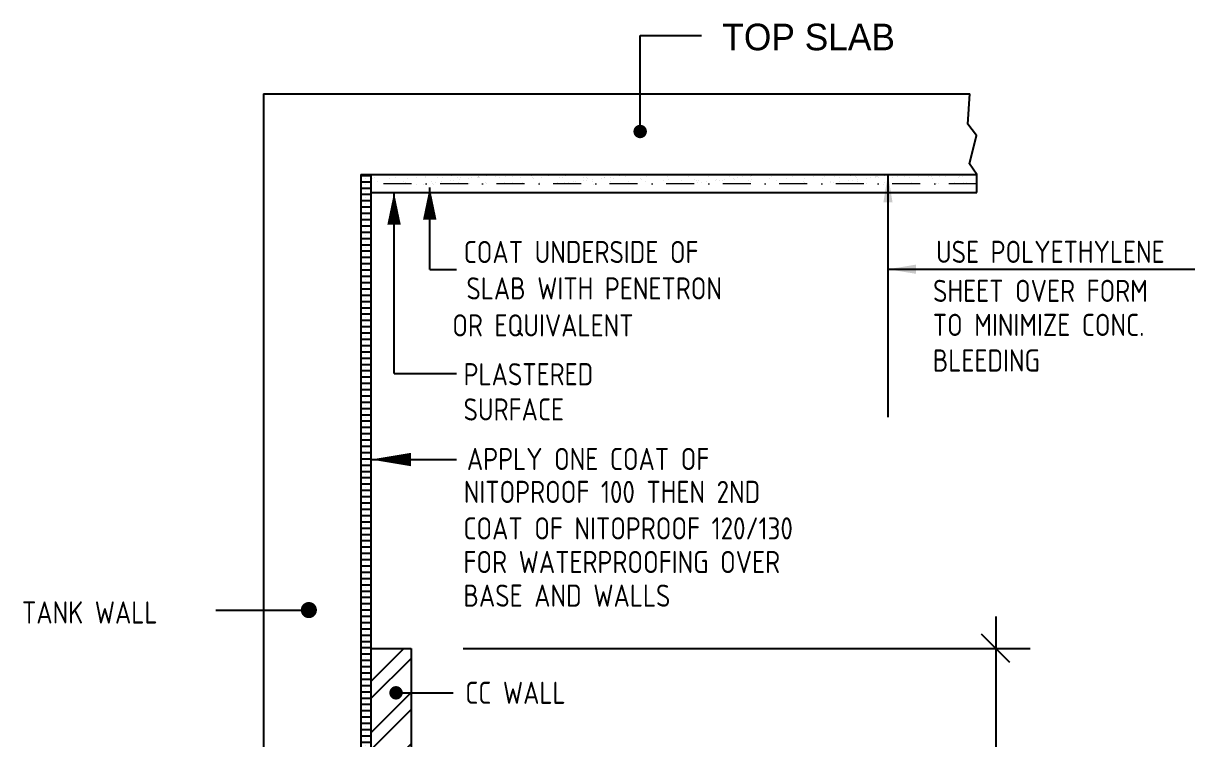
# Model space of a CAD drawing. Header units: inches. Extents: x 62745 to 64469, y 7520 to 8963.
# Drawn here: x 63398.7 to 63606.8, y 8505.5 to 8633.5 of the extents above; entities that cross this region are included whole.
import ezdxf

# ---------------------------------------------------------------- set-up
doc = ezdxf.new("R2010")
doc.units = ezdxf.units.IN
doc.header["$MEASUREMENT"] = 0
doc.linetypes.add('DASHDOT', pattern=[1, 0.5, -0.25, 0, -0.25])
for name, color, linetype in [('DIML', 1, 'Continuous'), ('ELEVATION', 2, 'Continuous'), ('HATCH', 253, 'Continuous'), ('L2', 2, 'Continuous'), ('miscllenious', 1, 'Continuous'), ('SECTION', 3, 'Continuous'), ('T3', 3, 'Continuous'), ('TEXT3', 4, 'Continuous')]:
    doc.layers.add(name, color=color, linetype=linetype)
doc.layers.add('WP', color=7, linetype='DASHDOT', lineweight=5)
doc.styles.add('1', font='archquik.shx', dxfattribs={"height": 48})
doc.styles.add('DIM 3_16 (A)', font='simplex.shx', dxfattribs={"width": 0.8})
doc.styles.get("Standard").update_dxf_attribs({"font": 'arial.ttf'})
doc.dimstyles.new('DIM 3_16 (A)', dxfattribs={"dimtxt": 6, "dimasz": 5, "dimexe": 5, "dimexo": 5, "dimgap": 3, "dimtad": 1, "dimdec": 0, "dimzin": 3, "dimdsep": 46, "dimlunit": 4, "dimtxsty": 'DIM 3_16 (A)', "dimblk": 'ARCHTICK', "dimcen": 5, "dimdle": 6, "dimclrd": 2, "dimclre": 2, "dimclrt": 3, "dimadec": 0, "dimazin": 2, "dimtfac": 1, "dimtdec": 0, "dimtofl": 0, "dimtmove": 0, "dimatfit": 3, "dimfxl": 0, "dimtolj": 1, "dimtzin": 0, "dimlwd": -1, "dimlwe": -1, "dimarcsym": 0})

# ---------------------------------------------------------------- blocks, each defined once
blk = doc.blocks.new('*X1047')
at = {"color": 0}
for p, q in [((856.58, 903.75), (858.08, 903.75)), ((856.58, 902.81), (858.08, 902.81)), ((856.58, 901.87), (858.08, 901.87)), ((857.34, 903.28), (857.34, 903.28)), ((857.34, 902.34), (857.34, 902.34)), ((856.58, 900.94), (858.08, 900.94)), ((856.58, 900), (858.08, 900)), ((857.34, 901.41), (857.34, 901.41)), ((857.34, 900.47), (857.34, 900.47)), ((856.58, 899.06), (858.08, 899.06)), ((856.58, 898.12), (858.08, 898.12)), ((857.34, 899.53), (857.34, 899.53)), ((857.34, 898.59), (857.34, 898.59)), ((856.58, 897.19), (858.08, 897.19)), ((857.34, 897.66), (857.34, 897.66)), ((857.34, 896.72), (857.34, 896.72)), ((856.58, 896.25), (858.08, 896.25)), ((856.58, 895.31), (858.08, 895.31)), ((857.34, 895.78), (857.34, 895.78)), ((857.34, 894.84), (857.34, 894.84)), ((856.58, 894.37), (858.08, 894.37)), ((856.58, 893.44), (858.08, 893.44)), ((857.34, 893.91), (857.34, 893.91)), ((857.34, 892.97), (857.34, 892.97)), ((856.58, 892.5), (858.08, 892.5)), ((856.58, 891.56), (858.08, 891.56)), ((857.34, 892.03), (857.34, 892.03)), ((856.58, 890.62), (858.08, 890.62)), ((856.58, 889.69), (858.08, 889.69)), ((857.34, 891.09), (857.34, 891.09)), ((857.34, 890.16), (857.34, 890.16)), ((856.58, 888.75), (858.08, 888.75)), ((856.58, 887.81), (858.08, 887.81)), ((857.34, 889.22), (857.34, 889.22)), ((857.34, 888.28), (857.34, 888.28)), ((856.58, 886.87), (858.08, 886.87)), ((857.34, 887.34), (857.34, 887.34)), ((857.34, 886.41), (857.34, 886.41)), ((856.58, 885.94), (858.08, 885.94)), ((856.58, 885), (858.08, 885)), ((857.34, 885.47), (857.34, 885.47)), ((857.34, 884.53), (857.34, 884.53)), ((856.58, 884.06), (858.08, 884.06)), ((856.58, 883.12), (858.08, 883.12)), ((857.34, 883.59), (857.34, 883.59)), ((857.34, 882.66), (857.34, 882.66)), ((856.58, 882.19), (858.08, 882.19)), ((856.58, 881.25), (858.08, 881.25)), ((857.34, 881.72), (857.34, 881.72)), ((857.34, 880.78), (857.34, 880.78)), ((856.58, 880.31), (858.08, 880.31)), ((856.58, 879.37), (858.08, 879.37)), ((857.34, 879.84), (857.34, 879.84)), ((856.58, 878.44), (858.08, 878.44)), ((856.58, 877.5), (858.08, 877.5)), ((857.34, 878.91), (857.34, 878.91)), ((857.34, 877.97), (857.34, 877.97)), ((856.58, 876.56), (858.08, 876.56)), ((856.58, 875.62), (858.08, 875.62)), ((857.34, 877.03), (857.34, 877.03)), ((857.34, 876.09), (857.34, 876.09)), ((856.58, 874.69), (858.08, 874.69)), ((857.34, 875.16), (857.34, 875.16)), ((857.34, 874.22), (857.34, 874.22)), ((856.58, 873.75), (858.08, 873.75)), ((856.58, 872.81), (858.08, 872.81)), ((857.34, 873.28), (857.34, 873.28)), ((857.34, 872.34), (857.34, 872.34)), ((856.58, 871.87), (858.08, 871.87)), ((856.58, 870.94), (858.08, 870.94)), ((857.34, 871.41), (857.34, 871.41)), ((857.34, 870.47), (857.34, 870.47)), ((856.58, 870), (858.08, 870)), ((856.58, 869.06), (858.08, 869.06)), ((857.34, 869.53), (857.34, 869.53)), ((856.58, 868.12), (858.08, 868.12)), ((856.58, 867.19), (858.08, 867.19)), ((857.34, 868.59), (857.34, 868.59)), ((857.34, 867.66), (857.34, 867.66)), ((856.58, 866.25), (858.08, 866.25)), ((856.58, 865.31), (858.08, 865.31)), ((857.34, 866.72), (857.34, 866.72)), ((857.34, 865.78), (857.34, 865.78)), ((856.58, 864.37), (858.08, 864.37)), ((856.58, 863.44), (858.08, 863.44)), ((857.34, 864.84), (857.34, 864.84)), ((857.34, 863.91), (857.34, 863.91)), ((856.58, 862.5), (858.08, 862.5)), ((857.34, 862.97), (857.34, 862.97)), ((857.34, 862.03), (857.34, 862.03)), ((856.58, 861.56), (858.08, 861.56)), ((856.58, 860.62), (858.08, 860.62)), ((857.34, 861.09), (857.34, 861.09)), ((857.34, 860.16), (857.34, 860.16)), ((856.58, 859.69), (858.08, 859.69)), ((856.58, 858.75), (858.08, 858.75)), ((857.34, 859.22), (857.34, 859.22)), ((857.34, 858.28), (857.34, 858.28)), ((856.58, 857.81), (858.08, 857.81)), ((856.58, 856.87), (858.08, 856.87)), ((857.34, 857.34), (857.34, 857.34)), ((856.58, 855.94), (858.08, 855.94)), ((856.58, 855), (858.08, 855)), ((857.34, 856.41), (857.34, 856.41)), ((857.34, 855.47), (857.34, 855.47)), ((856.58, 854.06), (858.08, 854.06)), ((856.58, 853.12), (858.08, 853.12)), ((857.34, 854.53), (857.34, 854.53)), ((857.34, 853.59), (857.34, 853.59)), ((856.58, 852.19), (858.08, 852.19)), ((857.34, 852.66), (857.34, 852.66)), ((857.34, 851.72), (857.34, 851.72)), ((856.58, 851.25), (858.08, 851.25)), ((856.58, 850.31), (858.08, 850.31)), ((857.34, 850.78), (857.34, 850.78)), ((857.34, 849.84), (857.34, 849.84)), ((856.58, 849.37), (858.08, 849.37)), ((856.58, 848.44), (858.08, 848.44)), ((857.34, 848.91), (857.34, 848.91)), ((857.34, 847.97), (857.34, 847.97)), ((856.58, 847.5), (858.08, 847.5)), ((856.58, 846.56), (858.08, 846.56)), ((857.34, 847.03), (857.34, 847.03)), ((856.58, 845.62), (858.08, 845.62)), ((856.58, 844.69), (858.08, 844.69)), ((857.34, 846.09), (857.34, 846.09)), ((857.34, 845.16), (857.34, 845.16)), ((856.58, 843.75), (858.08, 843.75)), ((856.58, 842.81), (858.08, 842.81)), ((857.34, 844.22), (857.34, 844.22)), ((857.34, 843.28), (857.34, 843.28)), ((856.58, 841.87), (858.08, 841.87)), ((856.58, 840.94), (858.08, 840.94)), ((857.34, 842.34), (857.34, 842.34)), ((857.34, 841.41), (857.34, 841.41)), ((856.58, 840), (858.08, 840)), ((857.34, 840.47), (857.34, 840.47)), ((857.34, 839.53), (857.34, 839.53)), ((856.58, 839.06), (858.08, 839.06)), ((856.58, 838.12), (858.08, 838.12)), ((857.34, 838.59), (857.34, 838.59)), ((857.34, 837.66), (857.34, 837.66)), ((856.58, 837.19), (858.08, 837.19)), ((856.58, 836.25), (858.08, 836.25)), ((857.34, 836.72), (857.34, 836.72)), ((857.34, 835.78), (857.34, 835.78)), ((856.58, 835.31), (858.08, 835.31)), ((856.58, 834.37), (858.08, 834.37)), ((857.34, 834.84), (857.34, 834.84)), ((856.58, 833.44), (858.08, 833.44)), ((856.58, 832.5), (858.08, 832.5)), ((857.34, 833.91), (857.34, 833.91)), ((857.34, 832.97), (857.34, 832.97)), ((856.58, 831.56), (858.08, 831.56)), ((856.58, 830.62), (858.08, 830.62)), ((857.34, 832.03), (857.34, 832.03)), ((857.34, 831.09), (857.34, 831.09)), ((856.58, 829.69), (858.08, 829.69)), ((857.34, 830.16), (857.34, 830.16)), ((857.34, 829.22), (857.34, 829.22)), ((856.58, 828.75), (858.08, 828.75)), ((856.58, 827.81), (858.08, 827.81)), ((857.34, 828.28), (857.34, 828.28)), ((857.34, 827.34), (857.34, 827.34)), ((856.58, 826.87), (858.08, 826.87)), ((856.58, 825.94), (858.08, 825.94)), ((857.34, 826.41), (857.34, 826.41)), ((857.34, 825.47), (857.34, 825.47)), ((856.58, 825), (858.08, 825)), ((856.58, 824.06), (858.08, 824.06)), ((857.34, 824.53), (857.34, 824.53)), ((857.34, 823.59), (857.34, 823.59)), ((856.58, 823.12), (858.08, 823.12)), ((856.58, 822.19), (858.08, 822.19)), ((857.34, 822.66), (857.34, 822.66)), ((856.58, 821.25), (858.08, 821.25)), ((856.58, 820.31), (858.08, 820.31)), ((857.34, 821.72), (857.34, 821.72)), ((857.34, 820.78), (857.34, 820.78)), ((856.58, 819.37), (858.08, 819.37)), ((856.58, 818.44), (858.08, 818.44)), ((857.34, 819.84), (857.34, 819.84)), ((857.34, 818.91), (857.34, 818.91)), ((856.58, 817.5), (858.08, 817.5)), ((857.34, 817.97), (857.34, 817.97)), ((857.34, 817.03), (857.34, 817.03)), ((856.58, 816.56), (858.08, 816.56)), ((856.58, 815.62), (858.08, 815.62)), ((857.34, 816.09), (857.34, 816.09)), ((857.34, 815.16), (857.34, 815.16)), ((856.58, 814.69), (858.08, 814.69)), ((856.58, 813.75), (858.08, 813.75)), ((857.34, 814.22), (857.34, 814.22)), ((857.34, 813.28), (857.34, 813.28)), ((856.58, 812.81), (858.08, 812.81)), ((856.58, 811.87), (858.08, 811.87)), ((857.34, 812.34), (857.34, 812.34)), ((856.58, 810.94), (858.08, 810.94)), ((856.58, 810), (858.08, 810)), ((857.34, 811.41), (857.34, 811.41)), ((857.34, 810.47), (857.34, 810.47)), ((856.58, 809.06), (858.08, 809.06)), ((856.58, 808.12), (858.08, 808.12)), ((857.34, 809.53), (857.34, 809.53)), ((857.34, 808.59), (857.34, 808.59)), ((856.58, 807.19), (858.08, 807.19)), ((856.58, 806.25), (858.08, 806.25)), ((857.34, 807.66), (857.34, 807.66)), ((857.34, 806.72), (857.34, 806.72)), ((856.58, 805.31), (858.08, 805.31)), ((857.34, 805.78), (857.34, 805.78)), ((857.34, 804.84), (857.34, 804.84)), ((856.58, 804.37), (858.08, 804.37)), ((856.58, 803.44), (858.08, 803.44)), ((857.34, 803.91), (857.34, 803.91)), ((857.34, 802.97), (857.34, 802.97)), ((856.58, 802.5), (858.08, 802.5)), ((856.58, 801.56), (858.08, 801.56)), ((857.34, 802.03), (857.34, 802.03)), ((857.34, 801.09), (857.34, 801.09)), ((856.58, 800.62), (858.08, 800.62)), ((856.58, 799.69), (858.08, 799.69)), ((857.34, 800.16), (857.34, 800.16)), ((856.58, 798.75), (858.08, 798.75)), ((856.58, 797.81), (858.08, 797.81)), ((857.34, 799.22), (857.34, 799.22)), ((857.34, 798.28), (857.34, 798.28)), ((856.58, 796.87), (858.08, 796.87)), ((856.58, 795.94), (858.08, 795.94)), ((857.34, 797.34), (857.34, 797.34)), ((857.34, 796.41), (857.34, 796.41)), ((856.58, 795), (858.08, 795)), ((857.34, 795.47), (857.34, 795.47)), ((857.34, 794.53), (857.34, 794.53)), ((856.58, 794.06), (858.08, 794.06)), ((856.58, 793.12), (858.08, 793.12)), ((857.34, 793.59), (857.34, 793.59)), ((857.34, 792.66), (857.34, 792.66)), ((856.58, 792.19), (858.08, 792.19)), ((856.58, 791.25), (858.08, 791.25)), ((857.34, 791.72), (857.34, 791.72)), ((857.34, 790.78), (857.34, 790.78)), ((856.58, 790.31), (858.08, 790.31)), ((856.58, 789.37), (858.08, 789.37)), ((857.34, 789.84), (857.34, 789.84)), ((857.34, 788.91), (857.34, 788.91)), ((856.58, 788.44), (858.08, 788.44)), ((856.58, 787.5), (858.08, 787.5)), ((857.34, 787.97), (857.34, 787.97)), ((856.58, 786.56), (858.08, 786.56)), ((856.58, 785.62), (858.08, 785.62)), ((857.34, 787.03), (857.34, 787.03)), ((857.34, 786.09), (857.34, 786.09)), ((856.58, 784.69), (858.08, 784.69)), ((856.58, 783.75), (858.08, 783.75)), ((857.34, 785.16), (857.34, 785.16)), ((857.34, 784.22), (857.34, 784.22)), ((856.58, 782.81), (858.08, 782.81)), ((857.34, 783.28), (857.34, 783.28)), ((857.34, 782.34), (857.34, 782.34)), ((856.58, 781.87), (858.08, 781.87)), ((856.58, 780.94), (858.08, 780.94)), ((857.34, 781.41), (857.34, 781.41)), ((857.34, 780.47), (857.34, 780.47)), ((856.58, 780), (858.08, 780)), ((856.58, 779.06), (858.08, 779.06)), ((857.34, 779.53), (857.34, 779.53)), ((857.34, 778.59), (857.34, 778.59)), ((856.58, 778.12), (858.08, 778.12)), ((856.58, 777.19), (858.08, 777.19)), ((857.34, 777.66), (857.34, 777.66)), ((856.58, 776.25), (858.08, 776.25)), ((856.58, 775.31), (858.08, 775.31)), ((857.34, 776.72), (857.34, 776.72)), ((857.34, 775.78), (857.34, 775.78)), ((856.58, 774.37), (858.08, 774.37)), ((856.58, 773.44), (858.08, 773.44)), ((857.34, 774.84), (857.34, 774.84)), ((857.34, 773.91), (857.34, 773.91)), ((856.58, 772.5), (858.08, 772.5)), ((856.58, 771.56), (858.08, 771.56)), ((857.34, 772.97), (857.34, 772.97)), ((857.34, 772.03), (857.34, 772.03)), ((856.58, 770.62), (858.08, 770.62)), ((857.34, 771.09), (857.34, 771.09)), ((857.34, 770.16), (857.34, 770.16)), ((856.58, 769.69), (858.08, 769.69)), ((856.58, 768.75), (858.08, 768.75)), ((857.34, 769.22), (857.34, 769.22)), ((857.34, 768.28), (857.34, 768.28)), ((856.58, 767.81), (858.08, 767.81)), ((857.34, 767.34), (857.34, 767.34))]:
    blk.add_line(p, q, dxfattribs=at)
blk = doc.blocks.new('*X1050')
at = {"color": 0}
for p, q in [((468.59, 1570.87), (468.59, 1570.87)), ((472.47, 1570.95), (472.47, 1570.95)), ((476.47, 1570.92), (476.47, 1570.92)), ((480.53, 1570.83), (480.53, 1570.83)), ((485.75, 1570.84), (485.75, 1570.84)), ((486.27, 1570.9), (486.27, 1570.9)), ((487.08, 1571.01), (487.08, 1571.01)), ((492.4, 1570.83), (492.4, 1570.83)), ((495.01, 1570.86), (495.01, 1570.86)), ((497.57, 1570.85), (497.57, 1570.85)), ((500.27, 1570.94), (500.27, 1570.94)), ((502.89, 1570.98), (502.89, 1570.98)), ((505.45, 1570.97), (505.45, 1570.97)), ((505.52, 1570.85), (505.52, 1570.85)), ((506.04, 1570.92), (506.04, 1570.92)), ((506.85, 1571.02), (506.85, 1571.02)), ((508.15, 1571.06), (508.15, 1571.06)), ((519.97, 1571.01), (519.97, 1571.01)), ((525.28, 1570.86), (525.28, 1570.86)), ((525.8, 1570.93), (525.8, 1570.93)), ((526.61, 1571.04), (526.61, 1571.04)), ((527.85, 1571.06), (527.85, 1571.06)), ((528.03, 1570.89), (528.03, 1570.89)), ((531.91, 1570.97), (531.91, 1570.97)), ((535.91, 1570.94), (535.91, 1570.94)), ((539.97, 1570.85), (539.97, 1570.85)), ((545.04, 1570.87), (545.04, 1570.87)), ((545.57, 1570.94), (545.57, 1570.94)), ((546.38, 1571.05), (546.38, 1571.05)), ((468.77, 1570.47), (468.77, 1570.47)), ((469.05, 1570.61), (469.05, 1570.61)), ((469.46, 1570.08), (469.46, 1570.08)), ((471.38, 1570.5), (471.38, 1570.5)), ((472.17, 1570.61), (472.17, 1570.61)), ((473.47, 1570.04), (473.47, 1570.04)), ((473.65, 1569.87), (473.65, 1569.87)), ((473.94, 1570.49), (473.94, 1570.49)), ((475.28, 1570.62), (475.28, 1570.62)), ((475.35, 1569.6), (475.35, 1569.6)), ((476.32, 1569.59), (476.32, 1569.59)), ((476.64, 1570.59), (476.64, 1570.59)), ((476.66, 1570.75), (476.66, 1570.75)), ((477.53, 1569.95), (477.53, 1569.95)), ((477.68, 1569.77), (477.68, 1569.77)), ((477.91, 1569.59), (477.91, 1569.59)), ((478.2, 1569.84), (478.2, 1569.84)), ((478.4, 1570.62), (478.4, 1570.62)), ((479.01, 1569.95), (479.01, 1569.95)), ((479.26, 1570.62), (479.26, 1570.62)), ((480.37, 1570.13), (480.37, 1570.13)), ((480.61, 1569.68), (480.61, 1569.68)), ((480.89, 1570.2), (480.89, 1570.2)), ((481.51, 1570.63), (481.51, 1570.63)), ((481.53, 1569.92), (481.53, 1569.92)), ((481.7, 1570.3), (481.7, 1570.3)), ((481.71, 1569.75), (481.71, 1569.75)), ((481.82, 1570.61), (481.82, 1570.61)), ((483.06, 1570.48), (483.06, 1570.48)), ((483.23, 1569.72), (483.23, 1569.72)), ((483.58, 1570.55), (483.58, 1570.55)), ((484.39, 1570.66), (484.39, 1570.66)), ((484.52, 1570.71), (484.52, 1570.71)), ((484.53, 1570.8), (484.53, 1570.8)), ((484.62, 1570.64), (484.62, 1570.64)), ((484.72, 1570.63), (484.72, 1570.63)), ((485.59, 1569.83), (485.59, 1569.83)), ((485.79, 1569.71), (485.79, 1569.71)), ((487.14, 1570.74), (487.14, 1570.74)), ((487.74, 1570.64), (487.74, 1570.64)), ((488.49, 1569.8), (488.49, 1569.8)), ((488.59, 1570.71), (488.59, 1570.71)), ((489.59, 1569.8), (489.59, 1569.8)), ((489.7, 1570.73), (489.7, 1570.73)), ((489.77, 1569.63), (489.77, 1569.63)), ((490.85, 1570.65), (490.85, 1570.65)), ((491.11, 1569.84), (491.11, 1569.84)), ((492.6, 1570.67), (492.6, 1570.67)), ((492.78, 1570.51), (492.78, 1570.51)), ((493.65, 1569.71), (493.65, 1569.71)), ((493.66, 1569.82), (493.66, 1569.82)), ((493.97, 1570.65), (493.97, 1570.65)), ((496.08, 1569.61), (496.08, 1569.61)), ((496.37, 1569.92), (496.37, 1569.92)), ((496.66, 1570.59), (496.66, 1570.59)), ((497.08, 1570.66), (497.08, 1570.66)), ((497.44, 1569.79), (497.44, 1569.79)), ((497.65, 1569.67), (497.65, 1569.67)), ((497.96, 1569.85), (497.96, 1569.85)), ((498.77, 1569.96), (498.77, 1569.96)), ((498.98, 1569.95), (498.98, 1569.95)), ((500.13, 1570.14), (500.13, 1570.14)), ((500.19, 1570.66), (500.19, 1570.66)), ((500.65, 1570.21), (500.65, 1570.21)), ((500.66, 1570.55), (500.66, 1570.55)), ((500.84, 1570.38), (500.84, 1570.38)), ((501.47, 1570.32), (501.47, 1570.32)), ((501.54, 1569.94), (501.54, 1569.94)), ((501.71, 1569.59), (501.71, 1569.59)), ((502.82, 1570.49), (502.82, 1570.49)), ((503.31, 1570.67), (503.31, 1570.67)), ((503.34, 1570.56), (503.34, 1570.56)), ((504.16, 1570.67), (504.16, 1570.67)), ((504.24, 1570.04), (504.24, 1570.04)), ((504.72, 1570.46), (504.72, 1570.46)), ((506.42, 1570.68), (506.42, 1570.68)), ((506.86, 1570.07), (506.86, 1570.07)), ((508.72, 1570.43), (508.72, 1570.43)), ((508.9, 1570.26), (508.9, 1570.26)), ((509.42, 1570.06), (509.42, 1570.06)), ((509.54, 1570.68), (509.54, 1570.68)), ((512.12, 1570.16), (512.12, 1570.16)), ((512.65, 1570.69), (512.65, 1570.69)), ((512.78, 1570.34), (512.78, 1570.34)), ((514.74, 1570.19), (514.74, 1570.19)), ((515.77, 1570.69), (515.77, 1570.69)), ((515.85, 1569.62), (515.85, 1569.62)), ((516.78, 1570.31), (516.78, 1570.31)), ((516.97, 1570.14), (516.97, 1570.14)), ((517.2, 1569.8), (517.2, 1569.8)), ((517.29, 1570.18), (517.29, 1570.18)), ((517.73, 1569.87), (517.73, 1569.87)), ((518.54, 1569.97), (518.54, 1569.97)), ((518.88, 1570.7), (518.88, 1570.7)), ((519.9, 1570.15), (519.9, 1570.15)), ((520, 1570.28), (520, 1570.28)), ((520.42, 1570.22), (520.42, 1570.22)), ((520.84, 1570.22), (520.84, 1570.22)), ((521.23, 1570.33), (521.23, 1570.33)), ((521.99, 1570.7), (521.99, 1570.7)), ((522.59, 1570.51), (522.59, 1570.51)), ((522.61, 1570.31), (522.61, 1570.31)), ((523.11, 1570.58), (523.11, 1570.58)), ((523.92, 1570.68), (523.92, 1570.68)), ((524.84, 1570.18), (524.84, 1570.18)), ((525.03, 1570.01), (525.03, 1570.01)), ((525.11, 1570.71), (525.11, 1570.71)), ((525.17, 1570.3), (525.17, 1570.3)), ((527.87, 1570.4), (527.87, 1570.4)), ((528.22, 1570.72), (528.22, 1570.72)), ((528.9, 1570.09), (528.9, 1570.09)), ((530.49, 1570.43), (530.49, 1570.43)), ((531.34, 1570.72), (531.34, 1570.72)), ((532.9, 1570.06), (532.9, 1570.06)), ((533.05, 1570.42), (533.05, 1570.42)), ((533.09, 1569.89), (533.09, 1569.89)), ((534.45, 1570.73), (534.45, 1570.73)), ((535.61, 1569.63), (535.61, 1569.63)), ((535.75, 1570.51), (535.75, 1570.51)), ((536.09, 1570.77), (536.09, 1570.77)), ((536.96, 1569.97), (536.96, 1569.97)), ((536.97, 1569.81), (536.97, 1569.81)), ((537.49, 1569.88), (537.49, 1569.88)), ((537.56, 1570.73), (537.56, 1570.73)), ((538.3, 1569.99), (538.3, 1569.99)), ((538.37, 1570.55), (538.37, 1570.55)), ((539.66, 1570.17), (539.66, 1570.17)), ((539.72, 1569.61), (539.72, 1569.61)), ((540.18, 1570.23), (540.18, 1570.23)), ((540.68, 1570.74), (540.68, 1570.74)), ((540.92, 1570.53), (540.92, 1570.53)), ((540.97, 1569.94), (540.97, 1569.94)), ((540.99, 1570.34), (540.99, 1570.34)), ((541.15, 1569.77), (541.15, 1569.77)), ((542.34, 1569.64), (542.34, 1569.64)), ((542.35, 1570.52), (542.35, 1570.52)), ((542.87, 1570.59), (542.87, 1570.59)), ((543.63, 1570.63), (543.63, 1570.63)), ((543.69, 1570.7), (543.69, 1570.7)), ((543.79, 1570.74), (543.79, 1570.74)), ((543.97, 1570.82), (543.97, 1570.82)), ((544.16, 1570.65), (544.16, 1570.65)), ((544.89, 1569.63), (544.89, 1569.63)), ((545.03, 1569.85), (545.03, 1569.85)), ((546.24, 1570.67), (546.24, 1570.67)), ((546.91, 1570.75), (546.91, 1570.75)), ((547.59, 1569.73), (547.59, 1569.73)), ((548.03, 1570.73), (548.03, 1570.73)), ((548.8, 1570.65), (548.8, 1570.65)), ((549.03, 1569.81), (549.03, 1569.81)), ((549.21, 1569.65), (549.21, 1569.65)), ((550.02, 1570.75), (550.02, 1570.75)), ((550.21, 1569.76), (550.21, 1569.76)), ((551.5, 1570.75), (551.5, 1570.75)), ((552.03, 1570.69), (552.03, 1570.69)), ((552.22, 1570.52), (552.22, 1570.52)), ((552.77, 1569.75), (552.77, 1569.75)), ((553.09, 1569.73), (553.09, 1569.73)), ((553.14, 1570.76), (553.14, 1570.76)), ((554.12, 1570.78), (554.12, 1570.78)), ((555.38, 1569.65), (555.38, 1569.65)), ((555.47, 1569.85), (555.47, 1569.85)), ((556.09, 1570.6), (556.09, 1570.6)), ((556.25, 1570.77), (556.25, 1570.77)), ((556.68, 1570.77), (556.68, 1570.77)), ((556.73, 1569.82), (556.73, 1569.82)), ((557.09, 1569.69), (557.09, 1569.69)), ((557.25, 1569.89), (557.25, 1569.89))]:
    blk.add_line(p, q, dxfattribs=at)
blk = doc.blocks.new('_ARCHTICK')
at = {"color": 0, "linetype": 'ByBlock', "const_width": 0.15}
blk.add_lwpolyline([(-0.5, -0.5), (0.5, 0.5)], dxfattribs=at)

msp = doc.modelspace()

# ---------------------------------------------------------------- hatches: boundary and pattern name
at = {"layer": 'HATCH'}
h = msp.add_hatch(dxfattribs=at)
h.set_pattern_fill('ANSI32', color=1, scale=17.28, style=0)
h.set_pattern_definition([(45, (55308.9925, 3855.5833), (-4.582052, 4.582052), []), (45, (55312.047, 3855.5833), (-4.582052, 4.582052), [])])
h.paths.add_polyline_path([(63460.81944642, 8469.02943656), (63468.01944642, 8469.02943656), (63468.01944642, 8513.87067441), (63465.91558014, 8513.87067441, -1), (63464.71558014, 8513.87067441, -1), (63465.91558014, 8513.87067441), (63468.01944642, 8513.87067441), (63468.01944642, 8521.81075304), (63460.81944642, 8521.81075304)])
h.paths.add_polyline_path([(63468.01944642, 8461.82943656), (63460.81944642, 8461.82943656), (63460.81944642, 8442.61075308), (63468.01944642, 8442.61075308)])

# ---------------------------------------------------------------- linework, layer by layer
at = {"layer": 'DIML'}
for p, q in [((63508.94040875, 8614.17192335), (63508.94040875, 8631.32894664)), ((63508.94040875, 8631.32894664), (63519.88215957, 8631.32894664)), ((63460.81944642, 8606.51369672), (63460.81944642, 8521.81075304)), ((63464.96627333, 8570.95471745), (63464.96627333, 8603.27369673)), ((63471.34365892, 8589.48338752), (63471.34365892, 8604.17369673)), ((63471.34365892, 8589.48338752), (63476.10768876, 8589.48338752)), ((63464.96627333, 8570.95471745), (63476.10768876, 8570.95471745)), ((63460.81944642, 8555.55230808), (63476.10768876, 8555.55230808)), ((63433.15117399, 8528.65909293), (63449.74207834, 8528.65909293)), ((63465.31558014, 8513.87067441), (63475.52957772, 8513.87067441))]:
    msp.add_line(p, q, dxfattribs=at)
at = {"layer": 'DIML', "color": 5}
msp.add_line((63575.01991867, 8519.26516863), (63569.92874985, 8524.35633745), dxfattribs=at)
at = {"layer": 'DIML'}
for points, const_width in [([(63508.34040875, 8614.17192335, 1), (63509.54040875, 8614.17192335, 1)], 1.2), ([(63449.02207834, 8528.65909293, 1), (63450.46207834, 8528.65909293, 1)], 1.44), ([(63464.71558014, 8513.87067441, 1), (63465.91558014, 8513.87067441, 1)], 1.2)]:
    msp.add_lwpolyline(points, format="xyb", close=True, dxfattribs=dict(at, const_width=const_width))
for points in [[(63471.34365892, 8604.17369673, 0, 2.4, 0), (63471.34365892, 8598.41369673, 2.4, 2.4, 0)], [(63464.96627333, 8603.27369673, 0, 2.4, 0), (63464.96627333, 8597.51369673, 2.4, 2.4, 0)], [(63460.81944642, 8555.55230808, 0, 2.4, 0), (63468.01944642, 8555.55230808, 2.4, 2.4, 0)]]:
    msp.add_lwpolyline(points, format="xyseb", dxfattribs=at)
at = {"layer": 'ELEVATION'}
for p, q in [((63441.61944643, 8620.91369672), (63441.61944643, 8343.71369685)), ((63441.61944643, 8620.91369672), (63567.8611127, 8620.91369672)), ((63459.01944642, 8606.51369672), (63459.01944642, 8441.86516866)), ((63459.01944642, 8606.51369672), (63569.09172268, 8606.51369672)), ((63460.81944642, 8603.27369673), (63569.09172268, 8603.27369673))]:
    msp.add_line(p, q, dxfattribs=at)
at = {"layer": 'L2', "color": 1}
msp.add_lwpolyline([(63569.09172268, 8603.27369673), (63569.09172268, 8606.51369672), (63567.79333366, 8608.40375841), (63569.00900752, 8613.4444919), (63567.46431258, 8615.48913497), (63567.8611127, 8620.91369672)], dxfattribs=at)
at = {"layer": 'miscllenious'}
for p, q in [((63572.47433426, 8527.52618216), (63572.47433426, 8436.6503074)), ((63477.33889894, 8521.81075304), (63578.65381069, 8521.81075304))]:
    msp.add_line(p, q, dxfattribs=at)
at = {"layer": 'SECTION', "color": 2}
for p, q in [((63460.81944642, 8521.81075304), (63460.81944642, 8442.61075308)), ((63460.81944642, 8521.81075304), (63468.01944642, 8521.81075304)), ((63468.01944642, 8521.81075304), (63468.01944642, 8442.61075308))]:
    msp.add_line(p, q, dxfattribs=at)
at = {"layer": 'WP', "color": 7, "linetype": 'DASHDOT', "ltscale": 10}
msp.add_line((63569.09172268, 8604.81674312), (63460.81944642, 8604.81674312), dxfattribs=at)

# ---------------------------------------------------------------- block references
at = {"layer": 'ELEVATION', "xscale": 1.199999999429565, "yscale": 1.199999999429565, "zscale": 1.199999999429565}
for name, p in [('*X1047', (62431.12542, 7521.81804478)), ('*X1050', (62898.57922103, 6721.22672821))]:
    msp.add_blockref(name, p, dxfattribs=at)

# ---------------------------------------------------------------- texts
at = {"layer": 'T3', "style": '1', "width": 0.961332}
for s, p in [('COAT UNDERSIDE OF', (63477.42278116, 8590.654084)), ('USE POLYETHYLENE', (63561.80495628, 8590.6853158)), ('SLAB WITH PENETRON', (63477.90183191, 8584.15093648)), ('SHEET OVER FORM', (63561.28208176, 8583.71530554)), (' OR EQUIVALENT', (63473.30665799, 8577.54494656)), ('TO MINIMIZE CONC.', (63561.23044052, 8577.63513808)), ('BLEEDING', (63561.23044052, 8571.26810464)), ('PLASTERED', (63477.39098984, 8568.81749217)), ('SURFACE', (63477.39098984, 8562.52422842)), ('APPLY ONE COAT OF', (63477.97800901, 8553.66968958)), ('NITOPROOF 100 THEN 2ND', (63477.42700741, 8547.79001119)), ('COAT OF NITOPROOF 120/130', (63477.36548974, 8541.26751423)), ('FOR WATERPROOFING OVER', (63477.36548974, 8535.26218995)), ('BASE AND WALLS', (63477.36548974, 8529.25881412)), ('TANK WALL', (63398.4873895, 8526.24810569)), ('CC WALL', (63477.68759658, 8511.8990825))]:
    msp.add_text(s, height=3.96, dxfattribs=at).set_placement(p)
at = {"layer": 'TEXT3', "color": 2, "width": 0.95}
msp.add_text('TOP SLAB', height=4.751999998, dxfattribs=at).set_placement((63523.62482798, 8628.68191631))

# ---------------------------------------------------------------- leaders
at = {"layer": 'DIML'}
for points in [[(63553.21724175, 8606.48697973), (63553.21724175, 8563.15401217)], [(63553.21724175, 8589.55869615), (63620.31639077, 8589.55869615)]]:
    msp.add_leader(points, dimstyle='DIM 3_16 (A)', override={"dimclrd": 1}, dxfattribs=at)

doc.saveas('drawing.dxf')
